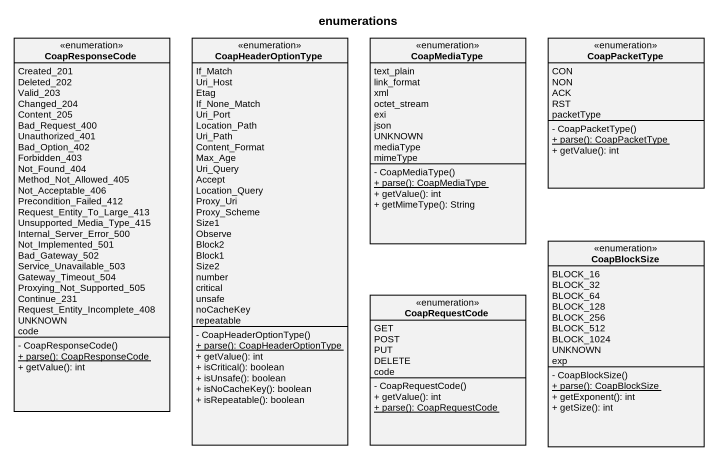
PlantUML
@startuml
title enumerations
hide circle
hide empty members
skinparam classAttributeIconSize 0
enum CoapResponseCode {
  Created_201
  Deleted_202
  Valid_203
  Changed_204
  Content_205
  Bad_Request_400
  Unauthorized_401
  Bad_Option_402
  Forbidden_403
  Not_Found_404
  Method_Not_Allowed_405
  Not_Acceptable_406
  Precondition_Failed_412
  Request_Entity_To_Large_413
  Unsupported_Media_Type_415
  Internal_Server_Error_500
  Not_Implemented_501
  Bad_Gateway_502
  Service_Unavailable_503
  Gateway_Timeout_504
  Proxying_Not_Supported_505
  Continue_231
  Request_Entity_Incomplete_408
  UNKNOWN
  code
  - CoapResponseCode()
  {static} + parse(): CoapResponseCode
  + getValue(): int
}
enum CoapHeaderOptionType {
  If_Match
  Uri_Host
  Etag
  If_None_Match
  Uri_Port
  Location_Path
  Uri_Path
  Content_Format
  Max_Age
  Uri_Query
  Accept
  Location_Query
  Proxy_Uri
  Proxy_Scheme
  Size1
  Observe
  Block2
  Block1
  Size2
  number
  critical
  unsafe
  noCacheKey
  repeatable
  - CoapHeaderOptionType()
  {static} + parse(): CoapHeaderOptionType
  + getValue(): int
  + isCritical(): boolean
  + isUnsafe(): boolean
  + isNoCacheKey(): boolean
  + isRepeatable(): boolean
}
enum CoapMediaType {
  text_plain
  link_format
  xml
  octet_stream
  exi
  json
  UNKNOWN
  mediaType
  mimeType
  - CoapMediaType()
  {static} + parse(): CoapMediaType
  + getValue(): int
  + getMimeType(): String
}
enum CoapPacketType {
  CON
  NON
  ACK
  RST
  packetType
  - CoapPacketType()
  {static} + parse(): CoapPacketType
  + getValue(): int
}
enum CoapBlockSize {
  BLOCK_16
  BLOCK_32
  BLOCK_64
  BLOCK_128
  BLOCK_256
  BLOCK_512
  BLOCK_1024
  UNKNOWN
  exp
  - CoapBlockSize()
  {static} + parse(): CoapBlockSize
  + getExponent(): int
  + getSize(): int
}
enum CoapRequestCode {
  GET
  POST
  PUT
  DELETE
  code
  - CoapRequestCode()
  + getValue(): int
  {static} + parse(): CoapRequestCode
}
@enduml
